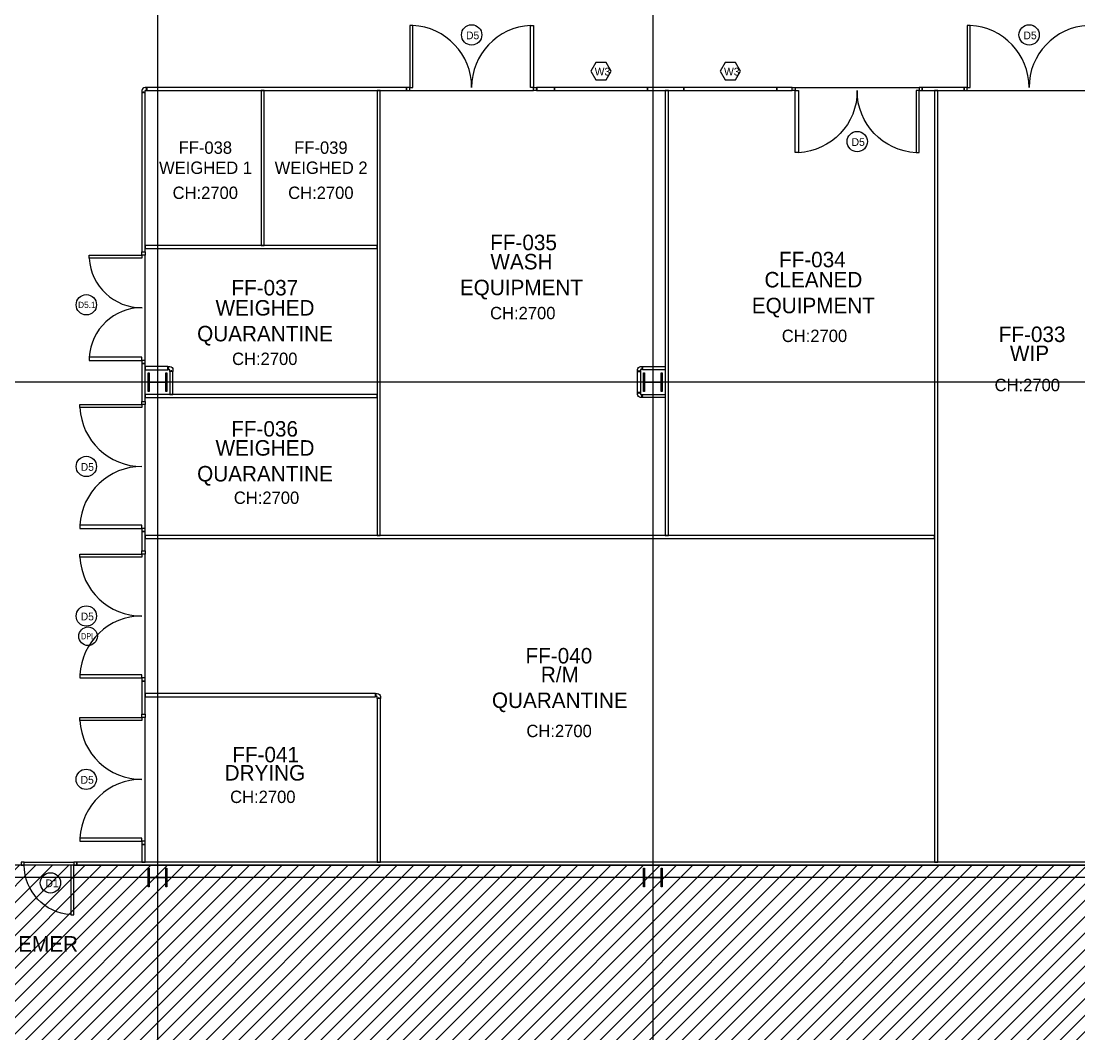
# Model space of a CAD drawing. Header units: millimetres. Extents: x -62354 to 129108, y -71259 to 35407.
# Drawn here: x -17335 to -259, y -2319 to 14030 of the extents above; entities that cross this region are included whole.
import ezdxf

# ---------------------------------------------------------------- set-up
doc = ezdxf.new("R2010")
doc.units = ezdxf.units.MM
doc.header["$MEASUREMENT"] = 0
doc.linetypes.add('1st FL Layout xrf$0$CENTER2', pattern=[1.125, 0.75, -0.125, 0.125, -0.125])
for name, color, linetype, transparency in [('1st FL Layout xrf$0$AR-Column', 7, 'Continuous', 0.5), ('1st FL Layout xrf$0$AR-PC PANEL', 7, 'Continuous', 0.5), ('1st FL Layout xrf$0$G-Grid Line', 253, '1st FL Layout xrf$0$CENTER2', 0.5), ('1st FL Layout xrf$0$Hatch', 7, 'Continuous', 0.5)]:
    doc.layers.add(name, color=color, linetype=linetype, transparency=transparency)
for name, color, linetype in [('1st FL Layout xrf$0$CR-Door Number', 1, 'Continuous'), ('1st FL Layout xrf$0$CR-Doors', 1, 'Continuous'), ('1st FL Layout xrf$0$CR-Mirror  Window', 11, 'Continuous'), ('1st FL Layout xrf$0$CR-Room Ceiling Height', 8, 'Continuous'), ('1st FL Layout xrf$0$CR-Room Name', 7, 'Continuous'), ('1st FL Layout xrf$0$CR-Sandwich Panel', 3, 'Continuous'), ('1st FL Layout xrf$0$Interlock and Key', 2, 'Continuous')]:
    doc.layers.add(name, color=color, linetype=linetype)
doc.styles.add('1st FL Layout xrf$0$Rs85', font='angsana.shx', dxfattribs={"width": 0.85})
doc.styles.add('1st FL Layout xrf$0$TEXT', font='cordia2.shx')

# ---------------------------------------------------------------- blocks, each defined once
blk = doc.blocks.new('1st FL Layout xrf$0$sc2')
for p, q in [((812240, -648013), (812240, -648313)), ((812235, -648163), (812244, -648163))]:
    blk.add_line(p, q)
blk.add_lwpolyline([(812261, -648028, 0.414214), (812245, -648044), (812245, -648282, 0.414214), (812261, -648298), (812390, -648298), (812390, -648313), (812090, -648313), (812090, -648298), (812219, -648298, 0.414214), (812235, -648282), (812235, -648044, 0.414214), (812219, -648028), (812090, -648028), (812090, -648013), (812390, -648013), (812390, -648028), (812261, -648028)], format="xyb")
blk = doc.blocks.new('1st FL Layout xrf$0$GRID10040')
at = {"layer": '1st FL Layout xrf$0$AR-Column', "xscale": 0.001000000000000001, "yscale": 0.001000000000000001, "zscale": 0.001000000000000001, "rotation": 270}
for p in [(985, 1071.825), (993, 1071.825), (985, 1063.825), (993, 1063.825)]:
    blk.add_blockref('1st FL Layout xrf$0$sc2', p, dxfattribs=at)
blk = doc.blocks.new('1st FL Layout xrf$0$CleanRoom Door 2050 mm.')
at = {"color": 74}
for points in [[(483.453, 359.706), (483.403, 359.706), (483.403, 359.656), (483.453, 359.656)], [(483.453, 359.606), (484.454, 359.606), (484.454, 359.656), (483.453, 359.656)], [(483.453, 357.606), (483.403, 357.606), (483.403, 357.656), (483.453, 357.656)], [(483.453, 357.706), (484.454, 357.706), (484.454, 357.656), (483.453, 357.656)]]:
    blk.add_lwpolyline(points, close=True, dxfattribs=at)
at = {"color": 253}
blk.add_lwpolyline([(483.403, 359.656), (483.403, 357.656)], dxfattribs=at)
at = {"color": 253, "ltscale": 0.015}
for centre, start, end in [((483.455, 359.657), 269.9104, 357.0947), ((483.455, 357.656), 2.9053, 90.0896)]:
    blk.add_arc(centre, 1.001, start, end, dxfattribs=at)
blk = doc.blocks.new('1st FL Layout xrf$0$EL1')
at = {"layer": '1st FL Layout xrf$0$Hatch'}
h = blk.add_hatch(dxfattribs=at)
h.set_pattern_fill('ANSI31', color=256, scale=1500)
h.paths.add_polyline_path([(-30785, -16007), (615, -16007), (615, 405), (-27235, 405), (-27235, 12908), (-30785, 12908)])
blk.add_lwpolyline([(-30785, -16007), (615, -16007), (615, 405), (-27235, 405), (-27235, 12908), (-30785, 12908), (-30785, -16007)], dxfattribs=at)
blk = doc.blocks.new('*U144')
blk.add_lwpolyline([(-37259, 12752), (-33539, 12752), (-33539, 12802), (-37259, 12802)], close=True)
blk = doc.blocks.new('*U343')
blk.add_lwpolyline([(-33679, 12752), (-33394, 12752), (-33394, 12802), (-33679, 12802)], close=True)
blk = doc.blocks.new('*U154')
blk.add_lwpolyline([(-34203, 12752), (-33666, 12752), (-33666, 12802), (-34203, 12802)], close=True)
blk = doc.blocks.new('*U158')
blk.add_lwpolyline([(-33906, 12752), (-33591, 12752), (-33591, 12802), (-33906, 12802)], close=True)
blk = doc.blocks.new('*U156')
blk.add_lwpolyline([(-34006, 12752), (-33393, 12752), (-33393, 12802), (-34006, 12802)], close=True)
blk = doc.blocks.new('*U341')
blk.add_lwpolyline([(-33812, 12752), (-33443, 12752), (-33443, 12802), (-33812, 12802)], close=True)
blk = doc.blocks.new('*U155')
blk.add_lwpolyline([(-35618, 12752), (-33043, 12752), (-33043, 12802), (-35618, 12802)], close=True)
blk = doc.blocks.new('*U160')
blk.add_lwpolyline([(-44043, 12752), (-19195, 12752), (-19195, 12802), (-44043, 12802)], close=True)
blk = doc.blocks.new('*U355')
blk.add_lwpolyline([(-37506, 12752), (-37136, 12752), (-37136, 12802), (-37506, 12802)], close=True)
blk = doc.blocks.new('*U354')
blk.add_lwpolyline([(-37506, 12752), (-33758, 12752), (-33758, 12802), (-37506, 12802)], close=True)
blk = doc.blocks.new('1st FL Layout xrf$0$W1500')
at = {"ltscale": 0.5}
blk.add_lwpolyline([(-34154, 14301), (-34236, 14443), (-34400, 14443), (-34483, 14301), (-34400, 14159), (-34236, 14159)], close=True, dxfattribs=at)
blk.add_lwpolyline([(-35068, 13987), (-33568, 13987), (-33568, 14037), (-35068, 14037)], close=True)
at = {"style": '1st FL Layout xrf$0$TEXT'}
blk.add_text('W3', height=125, dxfattribs=at).set_placement((-34420, 14231))
blk = doc.blocks.new('*U166')
blk.add_lwpolyline([(-41299, 12752), (-37106, 12752), (-37106, 12802), (-41299, 12802)], close=True)
blk = doc.blocks.new('*U164')
blk.add_lwpolyline([(-37694, 12752), (-37106, 12752), (-37106, 12802), (-37694, 12802)], close=True)
blk = doc.blocks.new('*U165')
blk.add_lwpolyline([(-37395, 12752), (-37106, 12752), (-37106, 12802), (-37395, 12802)], close=True)
blk = doc.blocks.new('*U163')
blk.add_lwpolyline([(-37355, 12752), (-37106, 12752), (-37106, 12802), (-37355, 12802)], close=True)
blk = doc.blocks.new('*U162')
blk.add_lwpolyline([(-37781, 12752), (-37106, 12752), (-37106, 12802), (-37781, 12802)], close=True)
blk = doc.blocks.new('*U167')
blk.add_lwpolyline([(-35698, 12752), (-28518, 12752), (-28518, 12802), (-35698, 12802)], close=True)
blk = doc.blocks.new('*U168')
blk.add_lwpolyline([(-40153, 12752), (-32973, 12752), (-32973, 12802), (-40153, 12802)], close=True)
blk = doc.blocks.new('*U482')
blk.add_lwpolyline([(-40153, 12752), (-27700, 12752), (-27700, 12802), (-40153, 12802)], close=True)
blk = doc.blocks.new('*U170')
blk.add_lwpolyline([(-40854, 12752), (-28106, 12752), (-28106, 12802), (-40854, 12802)], close=True)
blk = doc.blocks.new('*U157')
blk.add_lwpolyline([(-33812, 12752), (-33473, 12752), (-33473, 12802), (-33812, 12802)], close=True)
blk = doc.blocks.new('*U378')
blk.add_lwpolyline([(-37506, 12752), (-37136, 12752), (-37136, 12802), (-37506, 12802)], close=True)
blk = doc.blocks.new('*U161')
blk.add_lwpolyline([(-37506, 12752), (-37136, 12752), (-37136, 12802), (-37506, 12802)], close=True)
blk = doc.blocks.new('*U342')
blk.add_lwpolyline([(-33921, 12752), (-31281, 12752), (-31281, 12802), (-33921, 12802)], close=True)
blk = doc.blocks.new('*U340')
blk.add_lwpolyline([(-37506, 12752), (-33758, 12752), (-33758, 12802), (-37506, 12802)], close=True)
blk = doc.blocks.new('1st FL Layout xrf$0$Cleanroom Door Emer 900 mm.')
for points in [[(615, -8347), (665, -8347), (665, -8397), (615, -8397)], [(615, -8447), (-185, -8447), (-185, -8397), (615, -8397)], [(615, -9197), (665, -9197), (665, -9247), (615, -9247)]]:
    blk.add_lwpolyline(points, close=True)
at = {"color": 253, "ltscale": 0.015}
blk.add_lwpolyline([(665, -9197), (665, -8397)], dxfattribs=at)
blk.add_arc((615, -8397), 800, 183.5903, 270, dxfattribs=at)
blk = doc.blocks.new('1st FL Layout xrf$0$D1')
blk.add_circle((311, -8749), 164)
at = {"style": '1st FL Layout xrf$0$TEXT'}
blk.add_text('D1', height=125, dxfattribs=at).set_placement((230, -8819))
blk = doc.blocks.new('1st FL Layout xrf$0$D5')
blk.add_circle((0, 0), 164)
at = {"style": '1st FL Layout xrf$0$TEXT'}
blk.add_text('D5', height=125, dxfattribs=at).set_placement((-91, -70))
blk = doc.blocks.new('*U356')
blk.add_lwpolyline([(-36286, 12752), (-33786, 12752), (-33786, 12802), (-36286, 12802)], close=True)
blk = doc.blocks.new('*U371')
at = {"color": 4}
blk.add_lwpolyline([(218999, -23500), (219013, -23500), (219013, -23512), (219031, -23512), (219031, -23482), (219061, -23482), (219061, -23464), (219049, -23464), (219049, -23450), (219061, -23450), (219061, -23432), (219031, -23432, 0.414214), (218981, -23482), (218981, -23512), (218999, -23512)], format="xyb", close=True, dxfattribs=at)
blk = doc.blocks.new('*U474')
at = {"color": 4}
blk.add_lwpolyline([(219013, -23500), (218999, -23500), (218999, -23512), (218981, -23512), (218981, -23482), (218951, -23482), (218951, -23464), (218963, -23464), (218963, -23450), (218951, -23450), (218951, -23432), (218981, -23432, -0.414214), (219031, -23482), (219031, -23512), (219013, -23512)], format="xyb", close=True, dxfattribs=at)
blk = doc.blocks.new('1st FL Layout xrf$0$DPL')
at = {"layer": '1st FL Layout xrf$0$Interlock and Key'}
blk.add_circle((0, 0), 150, dxfattribs=at)
at = {"layer": '1st FL Layout xrf$0$Interlock and Key', "color": 7, "insert": (0, 0), "char_height": 100, "width": 91.75, "attachment_point": 5, "style": '1st FL Layout xrf$0$Rs85'}
blk.add_mtext('DPL', dxfattribs=at)
blk = doc.blocks.new('1st FL Layout xrf')
at = {"color": 74}
for points in [[(-15384.9, 10203.4), (-16234.9, 10203.4), (-16234.9, 10253.5), (-15384.9, 10253.5)], [(-15384.9, 10303.5), (-15334.9, 10303.5), (-15334.9, 10253.5), (-15384.9, 10253.5)], [(-15384.9, 8603.6), (-16234.9, 8603.6), (-16234.9, 8553.5), (-15384.9, 8553.5)], [(-15385, 8503.5), (-15335, 8503.5), (-15335, 8553.5), (-15385, 8553.5)]]:
    blk.add_lwpolyline(points, close=True, dxfattribs=at)
at = {"color": 253}
blk.add_lwpolyline([(-15335, 8553.5), (-15334.9, 10253.5)], dxfattribs=at)
at = {"color": 253, "ltscale": 0.015}
for centre, radius, start, end in [((-15390.5, 10249.2), 845.6, 183.10292, 270.50997), ((-15390.1, 8557.6), 846, 89.5181, 176.88517)]:
    blk.add_arc(centre, radius, start, end, dxfattribs=at)
at = {"layer": '1st FL Layout xrf$0$CR-Door Number'}
blk.add_circle((-16282.6, 9451.1), 164.3, dxfattribs=at)
at = {"layer": '1st FL Layout xrf$0$G-Grid Line', "ltscale": 10}
for p, q in [((-15134.9, 33307.4), (-15134.9, -20796.5)), ((-7134.9, 33307.4), (-7134.9, -20796.5)), ((53865.1, 8203.5), (-60254, 8203.5)), ((53865.1, 203.5), (-60254, 203.5))]:
    blk.add_line(p, q, dxfattribs=at)
at = {"layer": '1st FL Layout xrf$0$AR-Column', "xscale": 1000, "yscale": 1000, "zscale": 1000}
blk.add_blockref('1st FL Layout xrf$0$GRID10040', (-351972.6, -251381.3), dxfattribs=at)
at = {"layer": '1st FL Layout xrf$0$AR-PC PANEL'}
blk.add_blockref('1st FL Layout xrf$0$EL1', (0, 0), dxfattribs=at)
at = {"layer": '1st FL Layout xrf$0$CR-Door Number'}
for name, p in [('1st FL Layout xrf$0$D5', (-10062, 13807.5)), ('1st FL Layout xrf$0$D5', (-1061.9, 13807.5)), ('1st FL Layout xrf$0$D5', (-3837, 12085.6)), ('1st FL Layout xrf$0$D5', (-16282.7, 6841.1)), ('1st FL Layout xrf$0$D5', (-16282.7, 4426.7)), ('1st FL Layout xrf$0$D5', (-16284.5, 1789.8)), ('1st FL Layout xrf$0$D1', (-17172.4, 8867.8))]:
    blk.add_blockref(name, p, dxfattribs=at)
at = {"layer": '1st FL Layout xrf$0$CR-Doors', "color": 3}
for p, xscale, yscale, zscale, rotation in [((348594.1, -470494.5), 1000.000000000019, 1000.000000000019, 1000.000000000019, 90), ((357594.2, -470494.5), 1000.000000000019, 1000.000000000019, 1000.000000000019, 90), ((354819.1, 496361.4), -1000.000000000019, 1000.000000000019, 1000, 90), ((468067.9, 365497.2), 1000, 1000, 1000, 180), ((468067.9, 363082.9), 1000, 1000, 1000, 180), ((468067.9, 360445.9), 1000, 1000, 1000, 180)]:
    blk.add_blockref('1st FL Layout xrf$0$CleanRoom Door 2050 mm.', p, dxfattribs=dict(at, xscale=xscale, yscale=yscale, zscale=zscale, rotation=rotation))
at = {"layer": '1st FL Layout xrf$0$CR-Doors', "xscale": -1, "rotation": 270}
blk.add_blockref('1st FL Layout xrf$0$Cleanroom Door Emer 900 mm.', (-8088.5, -210.3), dxfattribs=at)
at = {"layer": '1st FL Layout xrf$0$CR-Mirror  Window'}
for p in [(26344.7, -1078.1), (28432.2, -1078.1)]:
    blk.add_blockref('1st FL Layout xrf$0$W1500', p, dxfattribs=at)
at = {"layer": '1st FL Layout xrf$0$CR-Sandwich Panel', "xscale": -1}
for name, p, rotation in [('*U474', (203647.8, 36375.8), 359.9961788375429), ('*U371', (204097.9, 31870.8), 359.9961788375429), ('*U371', (-30802.3, 227436.3), 89.99617883754284), ('*U157', (5417.3, -25438.1), 90), ('*U371', (-226367.8, -15462.3), 179.9961788375428), ('*U371', (207447.8, 26592.2), 359.9961788375429)]:
    blk.add_blockref(name, p, dxfattribs=dict(at, rotation=rotation))
at = {"layer": '1st FL Layout xrf$0$CR-Sandwich Panel', "rotation": 270}
for name, p in [('*U155', (-28137.3, -22739.7)), ('*U356', (-26213.2, -23377.1)), ('*U167', (-24339.3, -22789.7)), ('*U168', (-19687.1, -27244.7)), ('*U482', (-15339.3, -27244.8)), ('*U156', (-28137.3, -25502.1)), ('*U341', (-27687.1, -25438.1)), ('*U158', (-28137.3, -28114.5)), ('*U154', (-28137.3, -30826.5)), ('*U342', (-24337.3, -30826.5)), ('*U343', (-28137.3, -32939.2))]:
    blk.add_blockref(name, p, dxfattribs=at)
at = {"layer": '1st FL Layout xrf$0$CR-Sandwich Panel'}
for name, p in [('*U166', (25994.2, 156.2)), ('*U165', (28382.7, 156.2)), ('*U164', (30470.2, 156.2)), ('*U163', (32219.2, 156.2)), ('*U162', (34994.3, 156.2)), ('*U340', (22171.3, -2393.8)), ('*U355', (22171.3, -4348.8)), ('*U354', (22171.3, -4797.2)), ('*U170', (25519.2, -7073.6)), ('*U144', (21923.9, -9627.4)), ('*U160', (27607.8, -12347.4))]:
    blk.add_blockref(name, p, dxfattribs=at)
at = {"layer": '1st FL Layout xrf$0$CR-Sandwich Panel', "xscale": -1}
for name, p in [('*U378', (-44441.2, -4348.8)), ('*U161', (-44441.2, -4797.2))]:
    blk.add_blockref(name, p, dxfattribs=at)
at = {"layer": '1st FL Layout xrf$0$Interlock and Key'}
blk.add_blockref('1st FL Layout xrf$0$DPL', (-16254.4, 4100.1), dxfattribs=at)
at = {"layer": '1st FL Layout xrf$0$CR-Door Number', "style": '1st FL Layout xrf$0$TEXT'}
blk.add_text('D5.1', height=100, dxfattribs=at).set_placement((-16415.8, 9399.8))
at = {"layer": '1st FL Layout xrf$0$CR-Room Ceiling Height', "char_height": 200, "width": 660.538, "attachment_point": 5, "style": '1st FL Layout xrf$0$TEXT'}
for s, insert in [('\\pxqc;CH:2700', (-14362.2, 11257.7)), ('\\pxqc;CH:2700', (-12496.4, 11257.7)), ('\\pxqc;CH:2700', (-9236.5, 9316.3)), ('\\pxqc;CH:2700', (-4527.1, 8948.4)), ('\\pxqc;CH:2700', (-13402.2, 8577.4)), ('\\pxqc;CH:2700', (-1091.3, 8154.7)), ('\\pxqc;CH:2700', (-13373.5, 6334.5)), ('\\pxqc;CH:2700', (-8650.1, 2569.7)), ('CH:2700', (-13433.3, 1506.4))]:
    blk.add_mtext(s, dxfattribs=dict(at, insert=insert))
at = {"layer": '1st FL Layout xrf$0$CR-Room Name', "style": '1st FL Layout xrf$0$TEXT'}
for s, width, insert, char_height, attachment_point in [('\\pxqc;FF-038', 3353.635, (-16038.1, 12088.3), 200, 1), ('\\pxqc;FF-039', 3353.635, (-14172.3, 12088.3), 200, 1), ('\\pxqc,t11;WEIGHED 1', 3589.991, (-12563, 11763.6), 200, 3), ('\\pxqc,t11;WEIGHED 2', 3589.991, (-10697.2, 11763.6), 200, 3), ('\\pxqc;FF-035', 3353.635, (-10900.6, 10582.9), 250, 1), ('\\pxqc;WASH\\PEQUIPMENT', 3353.635, (-10934.8, 10272.4), 250, 1), ('\\pxqc;FF-034', 3353.635, (-6238.5, 10306.2), 250, 1), ('\\pxqc,t11;CLEANED\\PEQUIPMENT', 3589.991, (-6339.7, 9981.2), 250, 1), ('\\pxqc;FF-037', 3353.635, (-15078.1, 9851.9), 250, 1), ('\\pxqc,t11;WEIGHED\\PQUARANTINE', 3589.991, (-11603, 9527.3), 250, 3), ('\\pxqc;FF-033', 3353.635, (-2690.3, 9099.9), 250, 1), ('\\pxqc,t11;WIP', 3589.991, (-2851.1, 8792.2), 250, 1), ('\\pxqc;FF-036', 3353.635, (-15081.8, 7573.3), 250, 1), ('\\pxqc,t11;WEIGHED\\PQUARANTINE', 3589.991, (-11603, 7265.6), 250, 3), ('\\pxqc;FF-040', 3353.635, (-10330.6, 3910.6), 250, 1), ('\\pxqc,t11;R/M\\PQUARANTINE', 3589.991, (-10433.5, 3608.4), 250, 1), ('\\pxqc;FF-041', 3353.635, (-15064.6, 2314.7), 250, 1), ('\\pxqc;DRYING', 3353.635, (-11723.1, 2020.5), 250, 3), ('EMER', 1362.745, (-17382.8, -741.4), 250, 1)]:
    blk.add_mtext_dynamic_manual_height_columns(s, width=width, gutter_width=1000, heights=[0], dxfattribs=dict(at, insert=insert, char_height=char_height, attachment_point=attachment_point))

msp = doc.modelspace()

# ---------------------------------------------------------------- block references
msp.add_blockref('1st FL Layout xrf', (0, 0))

doc.saveas('drawing.dxf')
